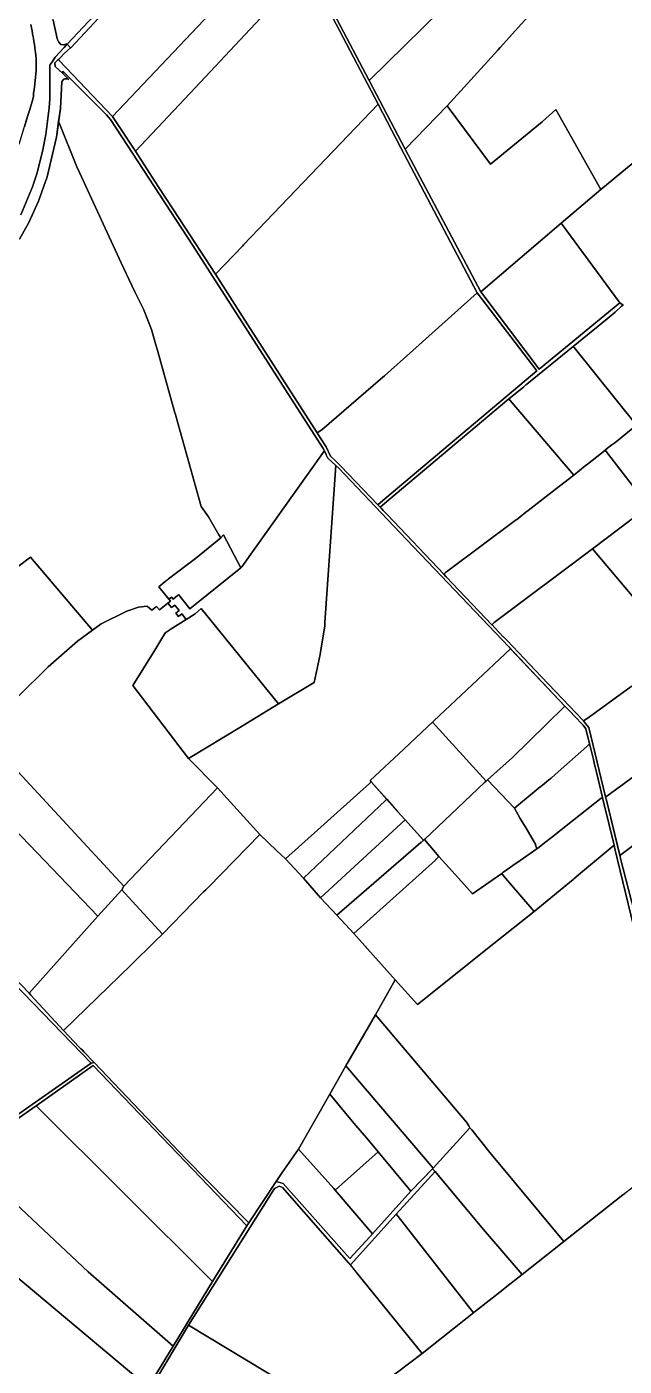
# Model space of a CAD drawing. Header units: metres. Extents: x 3 to 1005126, y 39 to 4383651.
# Drawn here: x 491846 to 492420, y 4366382 to 4367669 of the extents above; entities that cross this region are included whole.
import ezdxf

# ---------------------------------------------------------------- set-up
doc = ezdxf.new("R2010")
doc.units = ezdxf.units.M
doc.header["$MEASUREMENT"] = 0
doc.layers.add('TM_Llucmajor', color=7, linetype='Continuous')

msp = doc.modelspace()

# ---------------------------------------------------------------- linework, layer by layer
at = {"layer": 'TM_Llucmajor', "linetype": 'Continuous', "flags": 128}
for points in [[(491878.7, 4367652.3), (491878.6, 4367652.3), (491878.5, 4367652.5), (491878.5, 4367652.5), (491876.5, 4367654.7), (491875.5, 4367656.7), (491875.2, 4367657.4), (491874.9, 4367658.3), (491871.3, 4367676), (491865.9, 4367699), (491858.6, 4367721.1), (491850.8, 4367741.1), (491850.8, 4367741.1), (491887.9, 4367782.8), (491947.5, 4367849.7), (492001.2, 4367909.9), (492008.1, 4367903.2), (492068.8, 4367849), (492013, 4367789.6), (491884.6, 4367652.7), (491884.4, 4367653), (491881.5, 4367652), (491881.5, 4367652), (491878.7, 4367652.3)], [(492345.3, 4367793.3), (492347.6, 4367787), (492346.3, 4367786.4), (492174.7, 4367617.9), (492134.8, 4367693.7), (492170.7, 4367728.2), (492223.7, 4367779.4), (492225.8, 4367781.5), (492313.3, 4367871.4), (492315.1, 4367873.3), (492322.6, 4367853), (492331.9, 4367828.1), (492339.2, 4367809.7), (492345.3, 4367793.3)], [(492346.3, 4367786.4), (492347.6, 4367787), (492348.1, 4367785.8), (492355.2, 4367767.8), (492361.3, 4367751.5), (492369.1, 4367730.7), (492370.5, 4367726.9), (492368.9, 4367725.3), (492368.9, 4367725.5), (492321.3, 4367672.4), (492300.7, 4367649.5), (492298.4, 4367646.9), (492249.8, 4367593.4), (492209.5, 4367551.9), (492174.7, 4367617.9), (492346.3, 4367786.4)], [(491888.1, 4367649.2), (492008.4, 4367778.3), (492011.4, 4367775.5), (492037.2, 4367750.5), (492062.8, 4367725.6), (491928.3, 4367583.4), (491877, 4367637.1), (491876.1, 4367637.9), (491877.5, 4367639.3), (491882.2, 4367644), (491887.8, 4367649.4), (491888.1, 4367649.2)], [(491950.3, 4367549.8), (491928.3, 4367583.4), (492062.8, 4367725.6), (492096.5, 4367760.5), (492105.2, 4367744), (492115, 4367725.4), (492050.5, 4367656.7), (492007.8, 4367611.2), (491950.3, 4367549.8)], [(491972.2, 4367516), (491950.3, 4367549.8), (492007.8, 4367611.2), (492050.5, 4367656.7), (492115, 4367725.4), (492132.8, 4367691.5), (492183.3, 4367595), (492054.2, 4367459.8), (492053.3, 4367458.8), (492027, 4367431.6), (491992.8, 4367484.3), (491972.2, 4367516)], [(491877, 4367577.3), (491876.4, 4367578.5), (491878.2, 4367590.8), (491879.5, 4367617), (491879.8, 4367617.3), (491881.5, 4367619.2), (491882.2, 4367619.6), (491885.1, 4367619.6), (491886.2, 4367618.9), (491882.3, 4367622.8), (491880.3, 4367624.7), (491880.4, 4367626.9), (491922.5, 4367584.7), (491926.1, 4367580.2), (492005.4, 4367459.1), (492130.7, 4367264.2), (492131.8, 4367262), (492131.4, 4367261.5), (492052.5, 4367150.5), (492051.5, 4367149.3), (492034.9, 4367181.2), (492032.2, 4367178.2), (492030.5, 4367181), (492020.5, 4367198.3), (492013.5, 4367208.3), (491989, 4367295.6), (491988.6, 4367296.9), (491988.1, 4367298.5), (491974.2, 4367348), (491971.6, 4367357.3), (491969.1, 4367366.1), (491965.6, 4367378.4), (491957.9, 4367397.9), (491949.5, 4367414.6), (491943.9, 4367426.8), (491936.6, 4367442.5), (491896.5, 4367529.5), (491894, 4367535), (491877, 4367577.3)], [(492055.4, 4367387.4), (492027, 4367431.6), (492053.3, 4367458.8), (492054.2, 4367459.8), (492183.3, 4367595), (492205.3, 4367553.2), (492278.6, 4367413.8), (492216.6, 4367358.2), (492189.6, 4367334), (492185.8, 4367330.7), (492129.3, 4367282), (492124.9, 4367279.1), (492055.4, 4367387.4)], [(492282.2, 4367414.8), (492209.5, 4367551.9), (492249.8, 4367593.4), (492291.4, 4367537.5), (492340.9, 4367578), (492341.3, 4367578.3), (492354.3, 4367590), (492397.4, 4367513), (492359.4, 4367480.7), (492282.2, 4367414.8)], [(492481.6, 4367325), (492431.8, 4367286.4), (492371.8, 4367361.1), (492370.8, 4367362.3), (492403.4, 4367388.7), (492411.1, 4367395), (492411.3, 4367395.2), (492417.4, 4367400.8), (492418.8, 4367402), (492415.7, 4367404.2), (492359.4, 4367480.7), (492397.4, 4367513), (492441.2, 4367549.2), (492504.4, 4367386.6), (492505.8, 4367384.7), (492514.1, 4367364.7), (492518.7, 4367353.6), (492481.6, 4367325)], [(492338, 4367340.5), (492282.2, 4367414.8), (492359.4, 4367480.7), (492415.7, 4367404.2), (492338, 4367340.5)], [(492127.5, 4367275.1), (492124.9, 4367279.1), (492129.3, 4367282), (492185.8, 4367330.7), (492189.6, 4367334), (492216.6, 4367358.2), (492278.6, 4367413.8), (492335.8, 4367338.6), (492185.8, 4367212.3), (492183.2, 4367210), (492147.7, 4367247.2), (492143.1, 4367251.5), (492137.5, 4367256.6), (492133.4, 4367265.6), (492127.5, 4367275.1)], [(492310.4, 4367310.2), (492309, 4367311.9), (492323.2, 4367323.1), (492323.4, 4367323.3), (492325.4, 4367325.2), (492326.4, 4367326), (492370.8, 4367362.3), (492371.8, 4367361.1), (492431.8, 4367286.4), (492419.6, 4367276.7), (492410.7, 4367269.7), (492408.1, 4367267.7), (492404.2, 4367264.6), (492399.5, 4367260.9), (492398, 4367259.7), (492384.5, 4367249), (492382.5, 4367247.4), (492371.4, 4367238.5), (492310.4, 4367310.2)], [(492435.3, 4367219), (492401.7, 4367262.6), (492404.2, 4367264.6), (492408.1, 4367267.7), (492410.7, 4367269.7), (492419.6, 4367276.7), (492431.8, 4367286.4), (492481.6, 4367325), (492518.7, 4367353.6), (492537.8, 4367301.3), (492538.9, 4367298.3), (492539.5, 4367296.7), (492441.1, 4367223.3), (492435.3, 4367219)], [(492186.2, 4367206.8), (492185.4, 4367207.6), (492187.7, 4367209.6), (492309, 4367311.9), (492310.4, 4367310.2), (492371.4, 4367238.5), (492353.6, 4367224.7), (492327.6, 4367204.5), (492325.4, 4367202.8), (492320, 4367198.4), (492318, 4367196.8), (492313.8, 4367193.8), (492250.5, 4367146.5), (492248.2, 4367144.8), (492246.4, 4367143.4), (492192.5, 4367200.2), (492188.2, 4367204.6), (492186.2, 4367206.8)], [(492429, 4367120.5), (492389.5, 4367167.7), (492426.2, 4367195.4), (492443.8, 4367208.8), (492435.3, 4367219), (492441.1, 4367223.3), (492539.5, 4367296.7), (492539.7, 4367296.2), (492544.4, 4367283.1), (492566.2, 4367241), (492571.9, 4367226.9), (492535.7, 4367198.5), (492430, 4367119.5), (492429.8, 4367119.4), (492429, 4367120.5)], [(491984.9, 4367111.2), (491981.4, 4367115.5), (491983.9, 4367117.4), (491982.3, 4367119.4), (491984.8, 4367121.3), (491986.3, 4367119.4), (491990.7, 4367122.9), (491991.6, 4367123.6), (492002.5, 4367110), (492051.5, 4367149.3), (492052.5, 4367150.5), (492131.4, 4367261.5), (492131.8, 4367262), (492133.4, 4367258.4), (492133.6, 4367258), (492135, 4367254.8), (492142.8, 4367247.6), (492132.3, 4367096.9), (492132.1, 4367093.3), (492128.4, 4367070.5), (492127.7, 4367066), (492121.8, 4367039.3), (492087.6, 4367018.6), (492013.3, 4367110.3), (492007.6, 4367105.2), (491999, 4367099.8), (491994.8, 4367105.2), (491991.7, 4367102.7), (491989.1, 4367105.9), (491992.2, 4367108.4), (491988, 4367113.6), (491984.9, 4367111.2)], [(492382.5, 4367247.4), (492384.5, 4367249), (492398, 4367259.7), (492399.5, 4367260.9), (492401.7, 4367262.6), (492435.3, 4367219), (492443.8, 4367208.8), (492426.2, 4367195.4), (492389.5, 4367167.7), (492295, 4367096.7), (492292.7, 4367094.7), (492248.9, 4367140.8), (492246.4, 4367143.4), (492248.2, 4367144.8), (492250.5, 4367146.5), (492313.8, 4367193.8), (492318, 4367196.8), (492320, 4367198.4), (492325.4, 4367202.8), (492327.6, 4367204.5), (492353.6, 4367224.7), (492371.4, 4367238.5), (492382.5, 4367247.4)], [(492308.9, 4367073.3), (492310.6, 4367071.5), (492236.8, 4367002.2), (492230.8, 4366996.5), (492208.1, 4366975.2), (492175.7, 4366944.8), (492176.7, 4366943.7), (492175, 4366942.1), (492094.4, 4366869.5), (492086.1, 4366877.4), (492069.7, 4366893.1), (492028.9, 4366938), (492001.3, 4366966), (492052, 4366996.9), (492087.6, 4367018.6), (492121.8, 4367039.3), (492127.7, 4367066), (492128.4, 4367070.5), (492132.1, 4367093.3), (492132.3, 4367096.9), (492142.8, 4367247.6), (492145.6, 4367245.1), (492192.5, 4367195.8), (492223.4, 4367163.2), (492224.5, 4367162.1), (492308.9, 4367073.3)], [(491978.9, 4367136.4), (491981.9, 4367138.8), (492007.9, 4367158.5), (492032.2, 4367178.2), (492034.9, 4367181.2), (492051.5, 4367149.3), (492002.5, 4367110), (491991.6, 4367123.6), (491990.7, 4367122.9), (491986.3, 4367119.4), (491984.8, 4367121.3), (491982.3, 4367119.4), (491972.8, 4367131.1), (491978.9, 4367136.4)], [(492382.8, 4366999.9), (492380.6, 4367002.2), (492381.6, 4367002.8), (492385.1, 4367005.3), (492426.6, 4367035.3), (492431.5, 4367038.9), (492471.4, 4367067.8), (492473.3, 4367069.2), (492602.4, 4367166.8), (492619, 4367117), (492627.2, 4367093.7), (492403.2, 4366930), (492402, 4366929.2), (492385.9, 4366995.8), (492382.8, 4366999.9)], [(491808.5, 4366977.2), (491723.9, 4367064.9), (491787.4, 4367112.9), (491808.5, 4367128.8), (491849.3, 4367159.6), (491908.9, 4367089.5), (491894.4, 4367078.8), (491866.4, 4367054.2), (491836.8, 4367025), (491825.9, 4367011.5), (491820.9, 4367002.7), (491808.5, 4366977.2)], [(491968.8, 4367070.4), (491974.6, 4367079.8), (491979.1, 4367087.1), (491980.3, 4367087.9), (491983.3, 4367089.9), (491983.6, 4367090.1), (491999, 4367099.8), (492007.6, 4367105.2), (492013.3, 4367110.3), (492087.6, 4367018.6), (492052, 4366996.9), (492001.3, 4366966), (491947.7, 4367036.4), (491968.8, 4367070.4)], [(492415.6, 4366872.9), (492402.8, 4366926.1), (492402, 4366929.2), (492403.2, 4366930), (492627.2, 4367093.7), (492643.8, 4367044), (492415.6, 4366872.9)], [(492287.3, 4366944.4), (492235.5, 4367000.9), (492236.8, 4367002.2), (492310.6, 4367071.5), (492362.9, 4367016.5), (492362.8, 4367016.4), (492344.4, 4366998.4), (492312.4, 4366967.1), (492306.1, 4366961.4), (492300.6, 4366956.5), (492288.4, 4366945.5), (492287.3, 4366944.4)], [(492314.5, 4366918.5), (492288.4, 4366945.5), (492300.6, 4366956.5), (492306.1, 4366961.4), (492312.4, 4366967.1), (492344.4, 4366998.4), (492362.8, 4367016.4), (492362.9, 4367016.5), (492366.6, 4367012.6), (492368.6, 4367010.5), (492371.8, 4367007.1), (492380.5, 4366998), (492383.1, 4366994.5), (492386.6, 4366980.1), (492383.9, 4366977.7), (492353.6, 4366950.6), (492349.7, 4366947.1), (492348.8, 4366946.4), (492339.6, 4366939.3), (492339.2, 4366939), (492314.5, 4366918.5)], [(492285.7, 4366943), (492228, 4366888.2), (492227.1, 4366887.5), (492226.5, 4366888.1), (492209.5, 4366907.1), (492202.1, 4366915.3), (492176.7, 4366943.7), (492175.7, 4366944.8), (492208.1, 4366975.2), (492230.8, 4366996.5), (492235.5, 4367000.9), (492287.3, 4366944.4), (492285.7, 4366943)], [(491804.7, 4366928.6), (491797.7, 4366935.8), (491813.5, 4366978.8), (491939.2, 4366843.4), (491937.1, 4366839.8), (491914, 4366814.4), (491826.2, 4366906.1), (491804.7, 4366928.6)], [(492319.9, 4366908.4), (492314.5, 4366918.5), (492339.2, 4366939), (492339.6, 4366939.3), (492348.8, 4366946.4), (492349.7, 4366947.1), (492353.6, 4366950.6), (492383.9, 4366977.7), (492386.6, 4366980.1), (492387.5, 4366976.6), (492390.2, 4366965.2), (492391.1, 4366961.6), (492392.3, 4366956.8), (492393.3, 4366953.1), (492397.8, 4366934.1), (492398.8, 4366929.9), (492399.1, 4366928.7), (492397.8, 4366927.9), (492370.1, 4366906.1), (492350, 4366890.3), (492343.2, 4366885), (492338.1, 4366881), (492335.8, 4366879.2), (492334.7, 4366883.2), (492334.5, 4366883.6), (492324.8, 4366900.7), (492323.5, 4366902.6), (492320.7, 4366906.8), (492319.9, 4366908.4)], [(492527.2, 4366956.6), (492545, 4366916.5), (492546.5, 4366913.1), (492546.9, 4366912.3), (492537.2, 4366905.1), (492428.1, 4366824.6), (492427.5, 4366827.1), (492426.7, 4366830.3), (492416.3, 4366870.1), (492415.9, 4366872), (492415.6, 4366872.9), (492527.2, 4366956.6)], [(492190.7, 4366925.9), (492111.8, 4366851), (492094.4, 4366869.5), (492175, 4366942.1), (492176.7, 4366943.7), (492191.8, 4366926.9), (492190.7, 4366925.9)], [(492287.3, 4366944.4), (492288.4, 4366945.5), (492314.5, 4366918.5), (492319.9, 4366908.4), (492320.7, 4366906.8), (492323.5, 4366902.6), (492324.8, 4366900.7), (492334.5, 4366883.6), (492334.7, 4366883.2), (492335.8, 4366879.2), (492316.7, 4366865.9), (492315.1, 4366864.8), (492305.1, 4366857.9), (492303.7, 4366856.8), (492302.2, 4366855.7), (492274.1, 4366835.9), (492260.5, 4366851), (492241.6, 4366871.8), (492228, 4366888.2), (492285.7, 4366943), (492287.3, 4366944.4)], [(491848.1, 4366740.5), (491762.1, 4366829.6), (491768.5, 4366847), (491792.5, 4366922.4), (491792.6, 4366922.9), (491792.7, 4366923.1), (491793.5, 4366925.2), (491797.7, 4366935.8), (491804.7, 4366928.6), (491826.2, 4366906.1), (491914, 4366814.4), (491848.1, 4366740.5)], [(491947, 4366829), (491937.1, 4366839.8), (491939.2, 4366843.4), (492028.9, 4366938), (492069.7, 4366893.1), (492020.6, 4366842.9), (492017.7, 4366840), (492015.6, 4366837.8), (491976.1, 4366797.1), (491947, 4366829)], [(492303.9, 4366853.2), (492302.2, 4366855.7), (492303.7, 4366856.8), (492305.1, 4366857.9), (492315.1, 4366864.8), (492316.7, 4366865.9), (492335.8, 4366879.2), (492338.1, 4366881), (492343.2, 4366885), (492350, 4366890.3), (492370.1, 4366906.1), (492397.8, 4366927.9), (492399.1, 4366928.7), (492400, 4366924.6), (492410.1, 4366882.9), (492408.3, 4366881.3), (492379.9, 4366857.4), (492371.4, 4366850.3), (492370.8, 4366849.8), (492333.4, 4366819.1), (492309.5, 4366846.7), (492303.9, 4366853.2)], [(492190.7, 4366925.9), (492191.8, 4366926.9), (492202.1, 4366915.3), (492209.5, 4366907.1), (492128, 4366832.3), (492111.8, 4366851), (492190.7, 4366925.9)], [(492227.1, 4366887.5), (492224.7, 4366885.4), (492224.5, 4366885.2), (492143.7, 4366815.5), (492128, 4366832.3), (492209.5, 4366907.1), (492227.1, 4366887.5)], [(491896.1, 4366688.6), (491881.2, 4366704.6), (491945.8, 4366767.6), (491969.3, 4366790.4), (491976.1, 4366797.1), (492015.6, 4366837.8), (492017.7, 4366840), (492020.6, 4366842.9), (492069.7, 4366893.1), (492086.1, 4366877.4), (492094.4, 4366869.5), (492111.8, 4366851), (492128, 4366832.3), (492143.7, 4366815.5), (492160.1, 4366798), (492199.9, 4366753.2), (492181, 4366719.7), (492152.3, 4366670.7), (492136.9, 4366643.5), (492106.8, 4366590.7), (492091.3, 4366568), (492085.5, 4366559.6), (492059.3, 4366519.7), (491998.9, 4366581.1), (491910.7, 4366673.8), (491900.7, 4366684.1), (491899.2, 4366685.7), (491897.8, 4366687), (491896.1, 4366688.6)], [(492160.1, 4366798), (492143.7, 4366815.5), (492224.5, 4366885.2), (492224.7, 4366885.4), (492228, 4366888.2), (492241.6, 4366871.8), (492240.3, 4366870.5), (492240, 4366870.2), (492238.9, 4366869), (492238.4, 4366868.4), (492160.1, 4366798)], [(492290.8, 4366587.5), (492273.5, 4366609.1), (492271.5, 4366611.2), (492270.5, 4366612.9), (492268.2, 4366616.5), (492181, 4366719.7), (492199.9, 4366753.2), (492221.2, 4366729.6), (492294.7, 4366788.2), (492333.4, 4366819.1), (492370.8, 4366849.8), (492371.4, 4366850.3), (492379.9, 4366857.4), (492408.3, 4366881.3), (492410.1, 4366882.9), (492411, 4366879.2), (492480.1, 4366593.9), (492421.7, 4366549), (492420.5, 4366548.1), (492418.7, 4366546.7), (492361.7, 4366501.7), (492290.8, 4366587.5)], [(492199.9, 4366753.2), (492160.1, 4366798), (492238.4, 4366868.4), (492238.9, 4366869), (492240, 4366870.2), (492240.3, 4366870.5), (492241.6, 4366871.8), (492260.5, 4366851), (492274.1, 4366835.9), (492302.2, 4366855.7), (492303.9, 4366853.2), (492309.5, 4366846.7), (492333.4, 4366819.1), (492294.7, 4366788.2), (492221.2, 4366729.6), (492199.9, 4366753.2)], [(491849.8, 4366738.6), (491848.1, 4366740.5), (491914, 4366814.4), (491937.1, 4366839.8), (491947, 4366829), (491976.1, 4366797.1), (491969.3, 4366790.4), (491945.8, 4366767.6), (491881.2, 4366704.6), (491849.8, 4366738.6)], [(491721.4, 4366656.5), (491645, 4366742), (491715.9, 4366777.7), (491742.9, 4366804.6), (491751.8, 4366817.6), (491760.7, 4366826.7), (491778.5, 4366807.1), (491786.4, 4366798.4), (491907.6, 4366673.1), (491785.4, 4366587.6), (491721.4, 4366656.5)], [(492236.4, 4366572.4), (492152.3, 4366670.7), (492181, 4366719.7), (492268.2, 4366616.5), (492270.5, 4366612.9), (492271.5, 4366611.2), (492236.4, 4366572.4)], [(492024.2, 4366463.4), (491854.8, 4366632.2), (491909.7, 4366671.1), (492057.2, 4366516.8), (492024.2, 4366463.4)], [(492160.2, 4366615.6), (492136.9, 4366643.5), (492152.3, 4366670.7), (492236.4, 4366572.4), (492214.9, 4366550.3), (492183.5, 4366587.9), (492174.1, 4366599.1), (492160.2, 4366615.6)], [(492126.6, 4366568.5), (492106.8, 4366590.7), (492136.9, 4366643.5), (492160.2, 4366615.6), (492174.1, 4366599.1), (492183.5, 4366587.9), (492145.2, 4366554.1), (492142, 4366551.3), (492140.8, 4366552.6), (492126.6, 4366568.5)], [(491797.1, 4366573.6), (491785.9, 4366584.2), (491854.8, 4366632.2), (492024.2, 4366463.4), (491986.4, 4366401.3), (491904.9, 4366472.7), (491797.1, 4366573.6)], [(492290.8, 4366587.5), (492361.7, 4366501.7), (492360.2, 4366500.5), (492321.9, 4366470.2), (492284.8, 4366513.4), (492237.5, 4366569.7), (492235.8, 4366571.7), (492236.4, 4366572.4), (492271.5, 4366611.2), (492273.5, 4366609.1), (492290.8, 4366587.5)], [(491739.1, 4366548), (491737.1, 4366549.9), (491785.9, 4366584.2), (491797.1, 4366573.6), (491904.9, 4366472.7), (491986.4, 4366401.3), (491962.3, 4366361.9), (491785.2, 4366510.2), (491784.6, 4366510.7), (491739.1, 4366548)], [(492092.3, 4366557.5), (492085.5, 4366559.6), (492091.3, 4366568), (492106.8, 4366590.7), (492126.6, 4366568.5), (492140.8, 4366552.6), (492142, 4366551.3), (492178, 4366509.2), (492175.3, 4366506.2), (492156.2, 4366485.6), (492092.3, 4366557.5)], [(492178, 4366509.2), (492142, 4366551.3), (492145.2, 4366554.1), (492183.5, 4366587.9), (492214.9, 4366550.3), (492178, 4366509.2)], [(492238.1, 4366569.1), (492284.8, 4366513.4), (492321.9, 4366470.2), (492305.5, 4366457.3), (492303.1, 4366455.3), (492277, 4366434.7), (492275.2, 4366433.3), (492202.7, 4366525.9), (492200.8, 4366528), (492238.1, 4366569.1)], [(492131.1, 4366342.8), (492001.2, 4366421.3), (492083.8, 4366552.9), (492088.4, 4366554.9), (492091.5, 4366553.8), (492155.2, 4366481.1), (492165.2, 4366468.9), (492225.6, 4366394.1), (492178.4, 4366358.1), (492176.3, 4366356.4), (492147.5, 4366332.9), (492131.1, 4366342.8)], [(492200.8, 4366528), (492202.7, 4366525.9), (492275.2, 4366433.3), (492225.6, 4366394.1), (492165.2, 4366468.9), (492156.7, 4366479.3), (492200.8, 4366528)], [(492058.2, 4366249.2), (491960.5, 4366308.7), (491940.8, 4366320.9), (491967.5, 4366364.9), (492001.2, 4366421.3), (492131.1, 4366342.8), (492147.5, 4366332.9), (492089.7, 4366287.1), (492058.2, 4366249.2)]]:
    msp.add_lwpolyline(points, close=True, dxfattribs=at)
for points in [[(492008.4, 4367778.3), (491888.1, 4367649.2), (491887.8, 4367649.4), (491887.8, 4367649.4), (491884.6, 4367652.7), (492013, 4367789.6)], [(492134.8, 4367693.7), (492174.7, 4367617.9), (492209.5, 4367551.9), (492282.2, 4367414.8), (492338, 4367340.5), (492415.7, 4367404.2), (492418.8, 4367402), (492417.4, 4367400.8), (492411.3, 4367395.2), (492411.1, 4367395), (492403.4, 4367388.7), (492370.8, 4367362.3), (492326.4, 4367326), (492325.4, 4367325.2), (492323.4, 4367323.3), (492323.2, 4367323.1), (492309, 4367311.9), (492187.7, 4367209.6), (492185.4, 4367207.6), (492183.2, 4367210), (492185.8, 4367212.3), (492335.8, 4367338.6), (492278.6, 4367413.8), (492205.3, 4367553.2), (492183.3, 4367595), (492132.8, 4367691.5)], [(491871.3, 4367676), (491874.9, 4367658.3), (491875.2, 4367657.4), (491875.5, 4367656.7), (491876.5, 4367654.7), (491878.5, 4367652.5), (491878.5, 4367652.5), (491878.6, 4367652.3), (491878.7, 4367652.3), (491881.5, 4367652), (491881.5, 4367652), (491884.4, 4367653), (491884.6, 4367652.7), (491883.9, 4367652), (491881.6, 4367649.6), (491873.1, 4367640.2), (491870.4, 4367636.2), (491868.4, 4367633.2), (491867.9, 4367632.3), (491868.1, 4367623.5), (491868.1, 4367619.9), (491868.1, 4367613.4), (491868.1, 4367609), (491867.9, 4367600), (491867.4, 4367591.7), (491864.1, 4367566), (491861, 4367549.5), (491855.4, 4367528), (491851.2, 4367515.5), (491840.2, 4367488.8)], [(492550.3, 4367683.7), (492486.3, 4367640.9), (492491.9, 4367626.1), (492498.6, 4367609.6), (492505.7, 4367591.7), (492487.5, 4367579.7), (492476.5, 4367572.5), (492451.2, 4367555.8), (492441.2, 4367549.2), (492397.4, 4367513), (492354.3, 4367590), (492341.3, 4367578.3), (492340.9, 4367578), (492291.4, 4367537.5), (492249.8, 4367593.4), (492298.4, 4367646.9), (492300.7, 4367649.5), (492321.3, 4367672.4)], [(491838.5, 4367556.5), (491846.6, 4367583.3), (491848.7, 4367590), (491851.7, 4367599.9), (491852.1, 4367602.8), (491852.4, 4367605.8), (491852.8, 4367608.8), (491853.2, 4367611.8), (491853.5, 4367614.8), (491853.9, 4367617.7), (491854.3, 4367620.7), (491854.3, 4367621.1), (491854.6, 4367624.1), (491854.8, 4367627.1), (491854.9, 4367630.1), (491854.9, 4367633.1), (491854.8, 4367636.1), (491854.7, 4367639.1), (491854.5, 4367642.1), (491854.2, 4367645.1), (491853.9, 4367646.5), (491853.5, 4367649.5), (491853.1, 4367652.4), (491852.6, 4367655.4), (491852.2, 4367658.4), (491851.9, 4367659.8), (491851.4, 4367662.7), (491850.9, 4367665.7), (491850.4, 4367668.6), (491849.8, 4367671.6)], [(491849.8, 4367671.6), (491850.4, 4367668.6), (491850.9, 4367665.7), (491851.4, 4367662.7), (491851.9, 4367659.8), (491852.2, 4367658.4), (491852.6, 4367655.4), (491853.1, 4367652.4), (491853.5, 4367649.5), (491853.9, 4367646.5), (491854.2, 4367645.1), (491854.5, 4367642.1), (491854.7, 4367639.1), (491854.8, 4367636.1), (491854.9, 4367633.1), (491854.9, 4367630.1), (491854.8, 4367627.1), (491854.6, 4367624.1), (491854.3, 4367621.1), (491854.3, 4367620.7), (491853.9, 4367617.7), (491853.5, 4367614.8), (491853.2, 4367611.8), (491852.8, 4367608.8), (491852.4, 4367605.8), (491852.1, 4367602.8), (491851.7, 4367599.9), (491848.7, 4367590), (491848.7, 4367590), (491846.6, 4367583.3), (491843.6, 4367573.2)], [(491840.2, 4367488.8), (491851.2, 4367515.5), (491855.4, 4367528), (491861, 4367549.5), (491864.1, 4367566), (491867.4, 4367591.7), (491867.9, 4367600), (491868.1, 4367609), (491868.1, 4367613.4), (491868.1, 4367619.9), (491868.1, 4367623.5), (491867.9, 4367632.3), (491868.4, 4367633.2), (491870.4, 4367636.2), (491873.1, 4367640.2), (491881.6, 4367649.6), (491883.9, 4367652), (491884.6, 4367652.7), (491887.8, 4367649.4), (491882.2, 4367644), (491877.5, 4367639.3), (491872.9, 4367634.8), (491873.1, 4367631.4), (491873.1, 4367631.3), (491880.3, 4367624.7), (491882.3, 4367622.8), (491886.2, 4367618.9), (491885.1, 4367619.6), (491882.2, 4367619.6), (491881.5, 4367619.2), (491879.8, 4367617.3), (491879.5, 4367617), (491878.2, 4367590.8), (491874.2, 4367563.4), (491865.3, 4367525.2), (491857, 4367501.8), (491847.7, 4367481.3), (491838.9, 4367465.2)], [(492480.1, 4366593.9), (492411, 4366879.2), (492410.1, 4366882.9), (492400, 4366924.6), (492399.1, 4366928.7), (492398.8, 4366929.9), (492397.8, 4366934.1), (492393.3, 4366953.1), (492392.3, 4366956.8), (492391.1, 4366961.6), (492390.2, 4366965.2), (492387.5, 4366976.6), (492386.6, 4366980.1), (492383.1, 4366994.5), (492380.5, 4366998), (492371.8, 4367007.1), (492368.6, 4367010.5), (492366.6, 4367012.6), (492362.9, 4367016.5), (492308.9, 4367073.3), (492224.5, 4367162.1), (492223.4, 4367163.2), (492192.5, 4367195.8), (492145.6, 4367245.1), (492142.8, 4367247.6), (492135, 4367254.8), (492133.6, 4367258), (492133.4, 4367258.4), (492131.8, 4367262), (492130.7, 4367264.2), (492005.4, 4367459.1), (491926.1, 4367580.2), (491922.5, 4367584.7), (491880.4, 4367626.9), (491880.3, 4367624.7), (491873.1, 4367631.3), (491873.1, 4367631.4), (491872.9, 4367634.8), (491876.1, 4367637.9), (491877, 4367637.1), (491877, 4367637.1), (491928.3, 4367583.4), (491950.3, 4367549.8), (491972.2, 4367516), (491992.8, 4367484.3), (492027, 4367431.6), (492055.4, 4367387.4), (492124.9, 4367279.1), (492127.5, 4367275.1), (492133.4, 4367265.6), (492137.5, 4367256.6), (492143.1, 4367251.5), (492147.7, 4367247.2), (492183.2, 4367210), (492185.4, 4367207.6), (492186.2, 4367206.8), (492188.2, 4367204.6), (492192.5, 4367200.2), (492246.4, 4367143.4), (492248.9, 4367140.8), (492292.7, 4367094.7), (492292.9, 4367094.6), (492295.5, 4367091.8), (492304, 4367082.8), (492304.1, 4367082.7), (492307.1, 4367079.7), (492307.3, 4367079.5), (492340.2, 4367044.8), (492380.6, 4367002.2), (492382.8, 4366999.9), (492385.9, 4366995.8), (492402, 4366929.2), (492402.8, 4366926.1), (492415.9, 4366872), (492416.3, 4366870.1), (492426.7, 4366830.3)], [(491838.9, 4367465.2), (491847.7, 4367481.3), (491857, 4367501.8), (491865.3, 4367525.2), (491874.2, 4367563.4), (491876.4, 4367578.5), (491877, 4367577.3), (491894, 4367535), (491896.5, 4367529.5), (491936.6, 4367442.5), (491943.9, 4367426.8), (491949.5, 4367414.6), (491957.9, 4367397.9), (491965.6, 4367378.4), (491969.1, 4367366.1), (491971.6, 4367357.3), (491974.2, 4367348), (491988.1, 4367298.5), (491988.6, 4367296.9), (491989, 4367295.6), (492013.5, 4367208.3), (492020.5, 4367198.3), (492030.5, 4367181), (492032.2, 4367178.2), (492007.9, 4367158.5), (491981.9, 4367138.8), (491981, 4367138), (491979.6, 4367136.9), (491978.9, 4367136.4), (491972.8, 4367131.1), (491982.3, 4367119.4), (491983.9, 4367117.4), (491981.4, 4367115.5), (491973.2, 4367108.9), (491970.5, 4367112.3), (491969.7, 4367111.7), (491966, 4367108.7), (491961.7, 4367112.2), (491961.5, 4367112.4), (491953.2, 4367111.7), (491941.8, 4367107.8), (491917.4, 4367095.6), (491908.9, 4367089.5), (491849.3, 4367159.6), (491808.5, 4367128.8)], [(492426.6, 4367035.3), (492385.1, 4367005.3), (492381.6, 4367002.8), (492380.6, 4367002.2), (492340.2, 4367044.8), (492307.3, 4367079.5), (492307.1, 4367079.7), (492304.1, 4367082.7), (492304, 4367082.8), (492295.5, 4367091.8), (492292.9, 4367094.6), (492292.9, 4367094.6), (492292.7, 4367094.7), (492295, 4367096.7), (492389.5, 4367167.7), (492429, 4367120.5)], [(491836.8, 4367025), (491866.4, 4367054.2), (491894.4, 4367078.8), (491908.9, 4367089.5), (491917.4, 4367095.6), (491941.8, 4367107.8), (491953.2, 4367111.7), (491961.5, 4367112.4), (491966, 4367108.7), (491970.5, 4367112.3), (491973.2, 4367108.9), (491981.4, 4367115.5), (491984.9, 4367111.2), (491988, 4367113.6), (491992.2, 4367108.4), (491989.1, 4367105.9), (491991.7, 4367102.7), (491994.8, 4367105.2), (491999, 4367099.8), (491983.6, 4367090.1), (491983.3, 4367089.9), (491980.3, 4367087.9), (491979.1, 4367087.1), (491974.6, 4367079.8), (491968.8, 4367070.4), (491968.8, 4367070.4), (491947.7, 4367036.4), (492001.3, 4366966), (492028.9, 4366938), (491939.2, 4366843.4), (491813.5, 4366978.8)], [(491762.1, 4366829.6), (491848.1, 4366740.5), (491849.8, 4366738.6), (491881.2, 4366704.6), (491896.1, 4366688.6), (491897.8, 4366687), (491899.2, 4366685.7), (491900.7, 4366684.1), (491910.7, 4366673.8), (491907.6, 4366673.1), (491786.4, 4366798.4)], [(491785.4, 4366587.6), (491907.6, 4366673.1), (491910.7, 4366673.8), (491998.9, 4366581.1), (492059.3, 4366519.7), (492057.2, 4366516.8), (491909.7, 4366671.1), (491854.8, 4366632.2), (491785.9, 4366584.2)], [(491962.3, 4366361.9), (491986.4, 4366401.3), (492024.2, 4366463.4), (492057.2, 4366516.8), (492059.3, 4366519.7), (492085.5, 4366559.6), (492092.3, 4366557.5), (492156.2, 4366485.6), (492175.3, 4366506.2), (492178, 4366509.2), (492214.9, 4366550.3), (492235.8, 4366571.7), (492237.5, 4366569.7), (492237.5, 4366569.7), (492238.1, 4366569.1), (492200.8, 4366528), (492156.7, 4366479.3), (492155.2, 4366481.1), (492091.5, 4366553.8), (492088.4, 4366554.9), (492083.8, 4366552.9), (492001.2, 4366421.3), (491967.5, 4366364.9)], [(491648.5, 4366381.5), (491651.6, 4366396.7), (491652.6, 4366411.7), (491664.4, 4366447.8), (491670.3, 4366462.6), (491685.3, 4366500.7), (491689.6, 4366511.4), (491702.3, 4366525.1), (491737.1, 4366549.9), (491739.1, 4366548), (491784.6, 4366510.7), (491785.2, 4366510.2), (491962.3, 4366361.9)], [(492178.4, 4366358.1), (492225.6, 4366394.1), (492277, 4366434.7), (492303.1, 4366455.3), (492305.5, 4366457.3), (492321.9, 4366470.2), (492360.2, 4366500.5), (492418.7, 4366546.7), (492420.5, 4366548.1)]]:
    msp.add_lwpolyline(points, dxfattribs=at)

doc.saveas('drawing.dxf')
